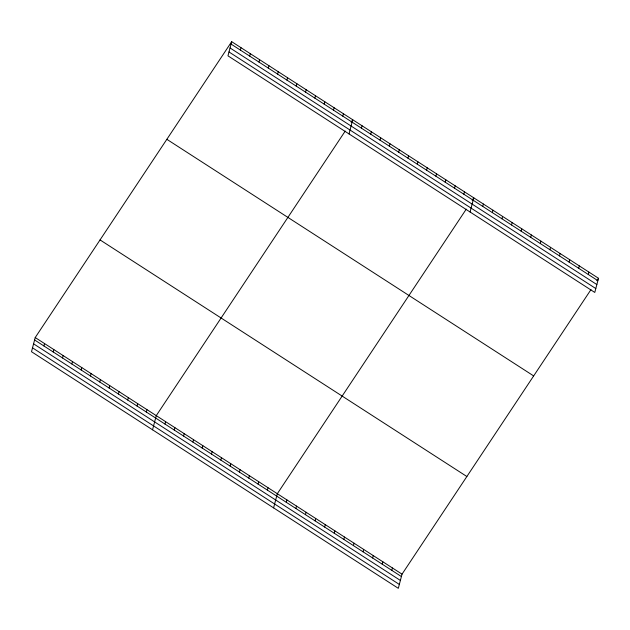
<?xml version="1.0" encoding="UTF-8"?>
<svg xmlns="http://www.w3.org/2000/svg" width="630" height="630" viewBox="0 0 630 630"><rect width="100%" height="100%" fill="white"/><g stroke="black" fill="none" stroke-linecap="round" stroke-linejoin="round"><path stroke-width="0.94" d="M231.682 41.675L227.966 55.842L594.783 292.446L598.5 278.279L231.682 41.675L35.217 337.554L31.5 351.721L398.317 588.326L402.034 574.158L590.995 289.579M43.903 345.957L44.525 343.563M53.211 351.957L53.841 349.571M62.52 357.966L63.15 355.572M71.836 363.975L72.466 361.581M81.144 369.975L81.774 367.589M90.46 375.984L91.082 373.59M99.768 381.993L100.398 379.599M109.085 387.993L109.707 385.607M118.393 394.002L119.023 391.616M127.701 400.011L128.331 397.617M137.017 406.011L137.639 403.625M240.369 50.069L240.991 47.683M146.325 412.02L146.955 409.634M249.677 56.078L250.307 53.692M152.547 429.802L156.264 415.635L345.232 131.056M258.993 62.087L259.615 59.692M164.95 424.029L165.58 421.643M268.301 68.087L268.931 65.701M174.266 430.038L174.888 427.652M277.609 74.096L278.239 71.71M183.574 436.047L184.204 433.653M286.926 80.105L287.548 77.71M192.882 442.047L193.512 439.661M296.234 86.105L296.864 83.719M202.198 448.056L202.821 445.67M305.55 92.114L306.172 89.728M211.507 454.065L212.137 451.671M314.858 98.122L315.488 95.728M220.823 460.065L221.445 457.679M324.166 104.123L324.796 101.737M230.131 466.074L230.761 463.688M333.483 110.132L334.105 107.746M239.439 472.083L240.069 469.689M342.791 116.14L343.421 113.746M248.755 478.083L249.378 475.697M349.012 133.922L352.729 119.755L351.123 122.173M258.064 484.092L258.694 481.706M361.415 128.15L362.045 125.764M267.38 490.101L268.002 487.707M370.731 134.159L371.353 131.764M273.601 507.874L277.318 493.715L466.279 209.129M380.04 140.167L380.67 137.773M286.28 502.291L286.91 499.905M389.348 146.168L389.978 143.782M295.88 508.481L296.502 506.095M398.664 152.177L399.286 149.782M305.471 514.671L306.093 512.277M407.972 158.185L408.602 155.791M315.063 520.852L315.693 518.466M417.288 164.186L417.91 161.8M324.655 527.042L325.285 524.656M426.597 170.195L427.227 167.8M334.254 533.232L334.877 530.846M435.905 176.203L436.535 173.809M343.846 539.422L344.468 537.028M445.221 182.204L445.843 179.818M353.438 545.611L354.068 543.217M454.529 188.213L455.159 185.819M363.03 551.793L363.66 549.407M463.845 194.221L464.467 191.827M372.629 557.983L373.251 555.597M470.067 211.995L473.784 197.836L472.177 200.253M382.221 564.173L382.843 561.787M482.745 206.412L483.375 204.025M391.813 570.363L392.443 567.969M492.345 212.601L492.967 210.207M501.937 218.791L502.567 216.397M511.528 224.973L512.159 222.587M521.12 231.163L521.75 228.777M530.72 237.352L531.342 234.966M540.312 243.542L540.942 241.148M549.903 249.732L550.533 247.338M559.495 255.914L560.125 253.528M569.095 262.104L569.717 259.718M578.687 268.293L579.317 265.899M588.278 274.483L588.908 272.089M596.894 280.697L598.5 278.279M231.052 44.069L597.87 280.665M230.037 47.951L596.854 284.555M228.981 51.951L595.807 288.556M166.848 139.317L533.665 375.921M100.052 239.92L466.869 476.516M35.217 337.554L402.034 574.158M34.587 339.948L401.404 576.552M33.571 343.83L400.389 580.435M32.516 347.839L399.341 584.435"/></g></svg>
